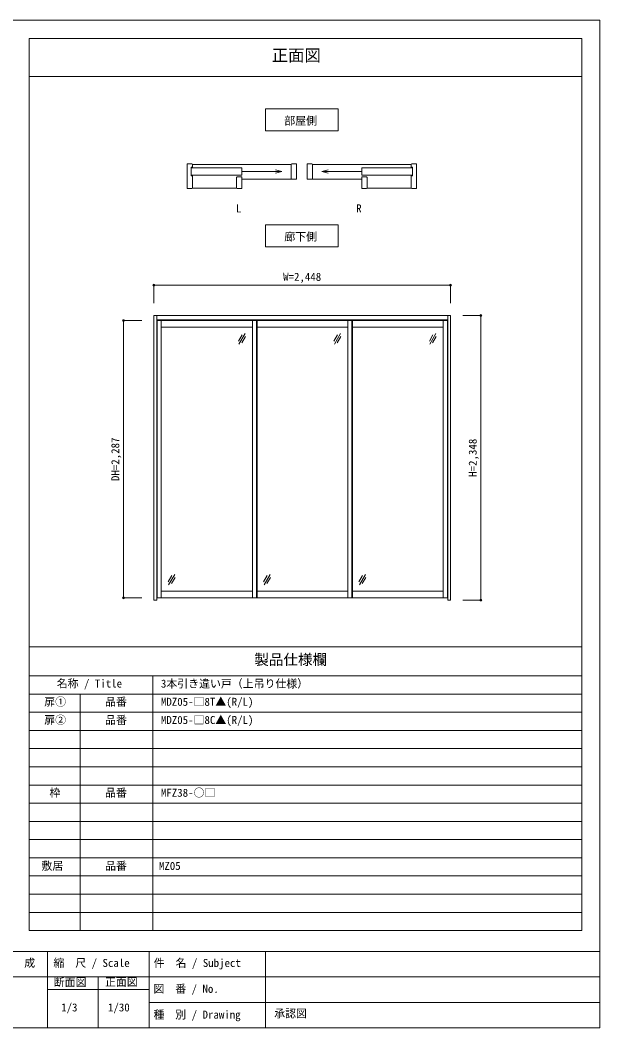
# Model space of a CAD drawing. Units: millimetres on the paper, enlarged 5 times, with parts at other scales. Extents: x -992 to 1008, y -685 to 700.
# Drawn here: x 210 to 1008, y -685 to 700 of the extents above; entities that cross this region are included whole.
import ezdxf
from ezdxf.enums import TextEntityAlignment as Align

# ---------------------------------------------------------------- set-up
doc = ezdxf.new("R2010")
doc.units = ezdxf.units.MM
doc.header["$LTSCALE"] = 5
doc.header["$PDMODE"] = 32
doc.header["$PDSIZE"] = 2.5
for name, color, linetype, lineweight in [('1-0_H-SYM', 7, 'Continuous', 20), ('1-1_0', 7, 'Continuous', 20), ('3-0', 7, 'Continuous', 20)]:
    doc.layers.add(name, color=color, linetype=linetype, lineweight=lineweight)
doc.styles.add('ＭＳ ゴシック', font='')
doc.styles.get('ＭＳ ゴシック').set_extended_font_data('MS Gothic')

msp = doc.modelspace()

# ---------------------------------------------------------------- linework, layer by layer
at = {"layer": '1-0_H-SYM'}
for p, q in [((222.5, -161.25), (222.5, 675)), ((222.5, -201.25), (982.5, -201.25))]:
    msp.add_line(p, q, dxfattribs=at)
at = {"layer": '1-1_0'}
for p, q in [((982.5, 675), (222.5, 675)), ((982.5, -551.25), (982.5, 675)), ((222.5, 622.5), (982.5, 622.5)), ((982.5, -161.25), (982.5, 622.5)), ((222.5, -551.25), (222.5, -161.25)), ((222.5, -161.25), (982.5, -161.25)), ((222.5, -161.25), (982.5, -161.25)), ((392.5, -551.25), (392.5, -201.25)), ((222.5, -226.25), (982.5, -226.25)), ((292.5, -551.25), (292.5, -226.25)), ((222.5, -251.25), (982.5, -251.25)), ((222.5, -276.25), (982.5, -276.25)), ((222.5, -301.25), (982.5, -301.25)), ((222.5, -326.25), (982.5, -326.25)), ((222.5, -351.25), (982.5, -351.25)), ((222.5, -376.25), (982.5, -376.25)), ((222.5, -401.25), (982.5, -401.25)), ((222.5, -426.25), (982.5, -426.25)), ((222.5, -451.25), (982.5, -451.25)), ((222.5, -476.25), (982.5, -476.25)), ((222.5, -501.25), (982.5, -501.25)), ((222.5, -526.25), (982.5, -526.25)), ((222.5, -551.25), (982.5, -551.25)), ((1007.5, -580), (-992.5, -580)), ((247.5, -580), (247.5, -685)), ((387.5, -580), (387.5, -685)), ((547.5, -580), (547.5, -685)), ((1007.5, -615), (-587.5, -615)), ((317.5, -615), (317.5, -685)), ((387.5, -632.5), (247.5, -632.5)), ((1007.5, -650), (387.5, -650))]:
    msp.add_line(p, q, dxfattribs=at)
msp.add_lwpolyline([(-992.5, -685), (1007.5, -685), (1007.5, 700), (-992.5, 700)], close=True, dxfattribs=at)
msp.add_lwpolyline([(222.5, -161.25), (222.5, 622.5), (982.5, 622.5)], dxfattribs=at)
at = {"layer": '3-0'}
for p, q in [((446.179, 502.594), (439.729, 502.594)), ((439.729, 468.394), (439.729, 502.594)), ((446.929, 501.694), (582.829, 501.694)), ((582.829, 501.844), (582.829, 481.294)), ((590.029, 481.294), (590.029, 502.594)), ((605.029, 481.294), (605.029, 502.594)), ((612.229, 501.844), (612.229, 481.294)), ((748.129, 501.694), (612.229, 501.694)), ((748.879, 502.594), (755.329, 502.594)), ((755.329, 468.394), (755.329, 502.594)), ((445.429, 497.794), (445.429, 486.019)), ((446.929, 497.794), (445.429, 497.794)), ((445.429, 496.894), (514.935, 496.894)), ((514.935, 486.994), (445.429, 486.994)), ((445.429, 486.019), (446.929, 486.019)), ((514.935, 496.894), (514.935, 486.994)), ((514.935, 491.944), (570.104, 491.944)), ((570.104, 491.944), (561.41, 494.273)), ((570.104, 491.944), (561.41, 489.614)), ((624.955, 491.944), (633.648, 494.273)), ((624.955, 491.944), (633.648, 489.614)), ((680.124, 491.944), (624.955, 491.944)), ((749.629, 496.894), (680.124, 496.894)), ((680.124, 496.894), (680.124, 486.994)), ((680.124, 486.994), (749.629, 486.994)), ((748.129, 497.794), (749.629, 497.794)), ((749.629, 486.019), (748.129, 486.019)), ((749.629, 497.794), (749.629, 486.019)), ((514.935, 468.394), (514.935, 484.594)), ((514.935, 481.294), (590.029, 481.294)), ((680.124, 481.294), (605.029, 481.294)), ((680.124, 468.394), (680.124, 484.594)), ((446.179, 468.394), (439.729, 468.394)), ((446.929, 469.294), (507.735, 469.294)), ((748.129, 469.294), (687.324, 469.294)), ((748.879, 468.394), (755.329, 468.394)), ((393.859, 310.923), (393.859, 335.923)), ((393.859, 310.923), (393.859, 335.923)), ((393.859, 335.923), (393.859, 310.923)), ((393.859, 335.923), (802.192, 335.923)), ((802.192, 335.923), (802.192, 310.923)), ((397.859, 294.257), (393.859, 294.257)), ((393.859, 294.257), (393.859, -97.077)), ((397.859, -97.077), (397.859, 294.257)), ((397.859, 294.257), (798.192, 294.257)), ((798.192, -97.077), (798.192, 294.257)), ((802.192, 294.257), (798.192, 294.257)), ((802.192, 294.257), (802.192, -97.077)), ((843.859, 294.257), (818.859, 294.257)), ((843.859, 294.257), (843.859, -97.077)), ((352.192, 287.09), (377.192, 287.09)), ((352.192, 287.09), (352.192, -94.077)), ((397.859, 288.257), (798.192, 288.257)), ((398.359, -94.077), (398.359, 287.09)), ((398.359, 287.09), (798.192, 287.09)), ((404.192, -94.077), (404.192, 287.09)), ((404.192, 277.923), (529.525, 277.923)), ((529.525, -94.077), (529.525, 287.09)), ((535.359, -94.077), (535.359, 287.09)), ((535.859, -94.077), (535.859, 287.09)), ((535.859, 277.923), (660.692, 277.923)), ((660.692, -94.077), (660.692, 287.09)), ((666.525, -94.077), (666.525, 287.09)), ((667.025, -94.077), (667.025, 287.09)), ((667.025, 277.923), (791.859, 277.923)), ((791.859, -94.077), (791.859, 287.09)), ((797.692, -94.077), (797.692, 287.09)), ((510.578, 258.837), (515.578, 267.497)), ((511.076, 254.7), (519.41, 269.134)), ((514.908, 256.337), (519.908, 264.997)), ((641.745, 258.837), (646.745, 267.497)), ((642.243, 254.7), (650.577, 269.134)), ((646.075, 256.337), (651.075, 264.997)), ((772.911, 258.837), (777.911, 267.497)), ((773.41, 254.7), (781.743, 269.134)), ((777.242, 256.337), (782.242, 264.997)), ((418.809, -63.324), (413.809, -71.984)), ((422.641, -61.687), (414.308, -76.121)), ((423.14, -65.824), (418.14, -74.484)), ((549.976, -63.324), (544.976, -71.984)), ((553.808, -61.687), (545.474, -76.121)), ((554.306, -65.824), (549.306, -74.484)), ((681.143, -63.324), (676.143, -71.984)), ((684.974, -61.687), (676.641, -76.121)), ((685.473, -65.824), (680.473, -74.484)), ((352.192, -94.077), (377.192, -94.077)), ((798.192, -94.077), (398.359, -94.077)), ((529.525, -84.91), (404.192, -84.91)), ((660.692, -84.91), (535.859, -84.91)), ((791.859, -84.91), (667.025, -84.91)), ((393.859, -97.077), (397.859, -97.077)), ((798.192, -97.077), (802.192, -97.077)), ((843.859, -97.077), (818.859, -97.077))]:
    msp.add_line(p, q, dxfattribs=at)
for points in [[(547.529, 577.966), (647.529, 577.966), (647.529, 547.966), (547.529, 547.966)], [(547.529, 388.623), (647.529, 388.623), (647.529, 418.623), (547.529, 418.623)]]:
    msp.add_lwpolyline(points, close=True, dxfattribs=at)
for points in [[(446.179, 502.594), (446.929, 501.844), (446.929, 497.794)], [(582.829, 501.844), (583.579, 502.594), (590.029, 502.594)], [(612.229, 501.844), (611.479, 502.594), (605.029, 502.594)], [(748.879, 502.594), (748.129, 501.844), (748.129, 497.794)], [(446.179, 468.394), (446.929, 469.144), (446.929, 486.019)], [(748.879, 468.394), (748.129, 469.144), (748.129, 486.019)], [(507.735, 469.144), (507.735, 483.844), (508.485, 484.594), (514.935, 484.594)], [(687.324, 469.144), (687.324, 483.844), (686.574, 484.594), (680.124, 484.594)], [(507.735, 469.144), (508.485, 468.394), (514.935, 468.394)], [(687.324, 469.144), (686.574, 468.394), (680.124, 468.394)]]:
    msp.add_lwpolyline(points, dxfattribs=at)
at = {"layer": '3-0', "color": 3}
for p in [(393.859, 335.923), (802.192, 335.923), (843.859, 294.257), (352.192, 287.09), (352.192, -94.077), (843.859, -97.077)]:
    msp.add_point(p, dxfattribs=at)

# ---------------------------------------------------------------- texts
at = {"layer": '1-1_0', "style": 'ＭＳ ゴシック'}
for s, height, p in [('正面図', 16.5, (556.119, 638.489)), ('製品仕様欄', 14.66, (532.198, -190.536)), ('名称 / Title', 11, (260.32, -220.528)), ('3本引き違い戸（上吊り仕様）', 11, (403.667, -220.682)), ('扉①', 11, (243.167, -245.682)), ('品番', 11, (326.833, -245.682)), ('MDZ05-□8T▲(R/L)', 11, (403.667, -245.682)), ('扉②', 11, (243.167, -270.682)), ('品番', 11, (326.833, -270.682)), ('MDZ05-□8C▲(R/L)', 11, (403.667, -270.682)), ('枠', 11, (250.333, -370.682)), ('品番', 11, (326.833, -370.682)), ('MFZ38-○□', 11, (403.667, -370.682)), ('敷居', 11, (239.325, -471.18)), ('品番', 11, (326.875, -471.25)), ('MZ05', 11, (400.928, -471.25)), ('作\u3000成', 11, (185.583, -604.606)), ('縮\u3000尺 / Scale', 11, (255.842, -604.606)), ('件\u3000名 / Subject', 11, (393.805, -604.618)), ('断面図', 11, (256.272, -631.073)), ('正面図', 11, (326.67, -630.718)), ('図\u3000番 / No.', 11, (393.387, -640.175)), ('1/3', 11, (266.458, -665.724)), ('1/30', 11, (330.833, -665.724)), ('種\u3000別 / Drawing', 11, (393.472, -675.643)), ('承認図', 11, (559.516, -674.048))]:
    msp.add_text(s, height=height, dxfattribs=at).set_placement(p, align=Align.BOTTOM_LEFT)
at = {"layer": '3-0', "style": 'ＭＳ ゴシック'}
for s, p in [('部屋側', (573.399, 552.966)), ('L', (506.959, 432.523)), ('R', (672.259, 432.523)), ('廊下側', (573.399, 393.623)), ('W=2,448', (571.775, 338.423))]:
    msp.add_text(s, height=11, dxfattribs=at).set_placement(p, align=Align.BOTTOM_LEFT)
for s, p in [('DH=2,287', (349.692, 66.507)), ('H=2,348', (841.359, 72.34))]:
    msp.add_text(s, height=11, rotation=90, dxfattribs=at).set_placement(p, align=Align.BOTTOM_LEFT)

doc.saveas('drawing.dxf')
